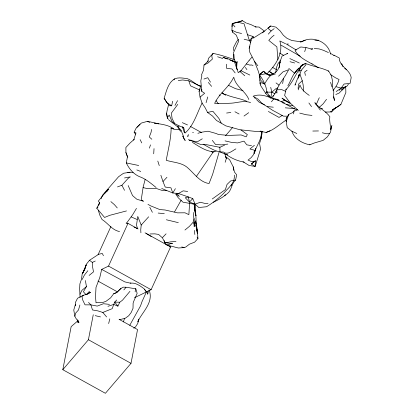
<?xml version="1.0" encoding="UTF-8"?>
<svg xmlns="http://www.w3.org/2000/svg" width="414" height="414" viewBox="0 0 414 414"><rect width="100%" height="100%" fill="white"/><g stroke="black" fill="none" stroke-linecap="round" stroke-linejoin="round"><path stroke-width="0.62" d="M75.338 305.77L75.348 302.587L77.553 298.251L83.39 295.239L85.755 294.623L90.557 292.32L86.749 294.577M300.331 68.481L300.398 66.809L300.994 66.012L305.216 63.254C312.834 66.514 321.186 67.554 328.664 71.099L331.293 75.498L332.535 80.87L332.421 87.126L333.819 91.779L333.606 95.794L334.496 100.504L333.508 96.752M286.395 119.91C279.667 124.19 273.913 130.12 266.026 132.464L260.054 131.16L261.446 131.316L255.433 131.388L239.97 129.768L225.868 125.872L216.475 120.458L212.511 116.023L207.569 112.453L205.209 107.847L202.063 103.107L200.05 97.145L204.635 93.259L201.727 91.282L201.82 89.372M249.166 60.33L240.622 71.229L238.216 72.652L236.699 67.435L236.549 64.16L233.936 58.695L233.589 52.459L238.712 41.1L236.296 35.18L232.585 32.194L231.912 30.191L232.259 23.582L242.438 20.7L246.061 22.936M262.362 131.481L261.136 138.545L259.552 143.451L260.566 149.066L255.164 166.444L251.365 164.032L254.305 161.377L255.474 160.798L255.164 166.444L249.057 165.455L242.992 161.698M153.708 153.791L154.029 148.621M236.699 67.435L237.077 61.52L236.549 64.16M182.797 136.377L182.822 136.015L183.894 138.674L185.208 140.506L183.262 137.075L183.185 135.513L181.001 130.27L177.347 126.063L178.087 126.498L179.071 126.001M80.068 297.5L79.648 288.62L79.886 283.932L81.517 279.103L82.189 273.887L84.725 269.343L86.195 264.872L82.505 273.654L84.725 269.343L86.324 264.287L89.507 260.282L98.641 254.294L102.274 253.44L103.422 255.697M147.876 292.331L147.72 294.194L148.181 290.752M330.6 129.846C330.807 125.437 329.12 121.116 329.813 116.655C325.802 111.05 319.085 108.194 314.842 102.698L320.348 110.155M98.625 205.323L98.734 204.164M208.366 60.842L204.014 65.024L203.533 70.142L201.318 75.27M259.795 76.036L259.438 79.85L259.697 81.273L260.504 81.056M136.216 228.057L137.562 228.668L136.511 225.18L137.764 216.439L141.2 225.045L140.739 229.842L140.91 232.792M298.106 88.41L298.52 84.187L302.251 80.735L299.917 74.137L301.278 70.24L306.091 64.651L305.216 63.254M231.959 26.641L232.259 23.582L238.097 22.273L242.438 20.7M298.944 72.326L299.172 70.256L300.994 66.012M279.119 67.839L280.107 60.522M234.355 175.143C234.888 183.795 228.373 187.521 223.627 193.385C218.463 198.466 212.703 202.979 206.514 206.746L198.787 207.512L195.066 204.164L189.421 202.068L185.281 197.763L188.313 196.935L192.789 198.606L195.066 204.164L200.314 202.249L204.806 203.388L208.061 203.279M195.511 204.206C195.129 210.949 196.407 217.748 196.029 224.538L195.594 220.843L197.266 229.511L197.954 238.531L194.596 242.174L189.498 244.151L185.803 247.003L184.121 247.613L178.346 247.996L167.204 245.109M279.341 66.1L279.911 62.017L282.048 56.107L287.777 53.302M279.46 66.488L279.688 64.848M279.916 63.213L279.911 62.017M180.949 130.586L181.001 130.27M282.633 83.597L283.512 78.324M168.565 104.116C168.006 109.063 164.922 114.041 167.939 118.813L166.516 113.084M193.861 212.351C192.748 217.065 195.336 221.832 194.213 226.665L193.943 223.187M270.72 87.344L271.796 92.182L270.751 98.04L266.87 92.131C266.399 85.864 263.154 79.798 259.392 74.825L263.583 71.203L268.458 74.955L270.616 75.441L275.45 73.904M156.109 187.49C151.457 183.785 146.825 179.769 141.36 177.373C134.426 175.153 129.328 169.373 126.311 162.93L127.429 156.88L125.918 152.564L125.892 147.472L130.125 142.944L134.296 139.275M135.13 291.839L135.694 288.506C131.429 288.579 127.486 286.907 123.227 287.176C119.501 288.63 117.804 292.812 113.71 293.717L110.636 297.832L106.015 301.309L102.941 302.411L97.088 302.448L96.022 302.836L95.52 296.833L95.996 287.414L99.795 277.525L101.694 269.395L124.847 281.893L130.451 283.202C135.683 282.332 140.196 285.903 144.15 288.806L146.406 291.974L142.049 301.573L140.543 305.853L129.748 325.316M331.702 126.13L330.569 132.019L327.443 136.832L323.101 140.393L314.21 143.011L309.729 144.812C302.256 143.291 294.338 138.954 291.927 131.274L287.233 127.693L286.214 121.612L286.198 118.621L288.713 114.461L292.626 112.603L294.188 110.802L296.978 110.621M119.056 319.318L137.552 329.565L131.005 363.342L105.399 393.3L62.809 369.697L71.156 326.625L77.956 320.721M62.809 369.697L88.415 339.739L93.264 314.718M275.708 72.678L276.5 67.353L278.322 63.026M259.826 76.259L258.176 70.846L254.444 61.298L249.818 52.355L249.187 48.247L251.51 38.564L254.776 37.198L264.106 31.35M213.36 202.311C218.835 199.553 224.279 196.603 228.735 192.319C231.835 188.577 231.835 183.247 235.602 180.018L236.684 174.811L234.495 172.105L233.248 166.904L229.672 159.82L225.335 156.342L226.354 158.464L225.175 162.267M151.643 129.416L150.986 132.568L149.278 136.956L151.84 139.259M201.892 75.633L200.795 80.865L201.727 91.282M200.526 86.391C195.47 84.653 192.174 80.212 187.097 78.588C182.962 78.174 178.594 77.107 174.63 78.862C167.929 82.883 166.418 91.308 164.135 98.19L166.092 101.59L169.497 105.705L171.644 105.818L172.648 101.244M207.709 61.909L208.501 58.333L213.055 53.401C220.336 54.845 227.545 57.168 234.536 59.802M83.188 272.645L83.747 270.171M293.464 113.922L294.188 110.802M108.644 323.562L109.808 318.847M78.458 321.29L78.991 322.382L75.695 317.983L74.851 316.265L75.627 313.17L78.5 309.962L79.907 304.989M286.167 89.031L284.63 95.427L290.478 103.314L298.277 110.419M219.094 152.192L212.641 174.299L209.049 183.557C199.988 182.103 194.808 174.232 188.489 168.514C182.522 162.459 173.782 162.671 166.226 160.29C168.131 149.708 170.972 139.125 171.137 128.361L170.847 128.066L174.03 129.266L179.836 129.587M138.876 319.142L137.743 323.474L135.331 327.22L133.727 328.136M133.686 140.134L136.004 132.878L134.146 132.154L136.035 128.33L139.999 124.324M255.728 148.29L254.346 153.408C256.007 145.795 262.274 139.295 261.27 131.191M279.735 64.625C279.041 70.271 274.254 74.95 268.458 74.955M330.646 129.644L331.924 125.307M98.972 204.863L99.577 202.7L98.356 201.075L104.509 193.566L108.458 189.41L104.509 193.566M145.21 179.246L143.187 186.926L141.2 200.014L143.456 201.23L136.843 199.243L132.532 195.584L128.185 185.56M206.089 102.677L207.74 96.974M75.467 304.223L73.77 310.014L74.851 316.265M138.136 321.212L138.654 319.458M200.05 97.145L199.082 91.416L200.873 85.419M194.156 218.649L193.027 222.349L189.441 226.339L184.96 230.029M304.683 51.657L305.946 47.703M286.214 121.612L288.713 114.461M149.407 148.14L150.499 144.859M123.372 321.926L124.614 318.273M231.1 185.767L231.498 184.628M199.082 91.416L200.065 88.777M286.467 118.249L286.736 117.566M101.094 198.772L102.522 195.165L118.595 176.706L123.532 173.264L130.105 172.208L133.08 172.348M188.411 134.519L187.413 136.579L188.494 135.833M262.057 131.233L261.405 132.811L261.871 131.678M266.771 74.008C275.3 65.666 283.833 53.313 279.838 40.96L285.562 43.744M249.187 48.247L249.89 46.601M298.142 78.272L299.917 74.137L297.552 78.603L294.98 85.165L295.524 84.125M325.326 112.059L331.516 111.94L332.566 109.674L337.648 106.796L340.898 104.416L345.861 92.539L345.706 86.391L346.596 86.609L348.407 84.192M270.259 97L270.751 98.04L273.219 96.167L274.901 93.709L279.005 85.149L285.256 75.757L288.734 69.687L283.01 71.855L278.565 76.233M98.056 254.708L110.874 226.593M101.637 269.421L108.525 266.093L127.998 223.369L138.085 228.958M134.478 297.738L151.11 289.696L170.589 246.972L145.04 232.813M107.961 306.303L113.741 304.44L117.912 306.137L119.775 302.236L122.43 300.259L129.934 291.347M202.141 102.962C196.971 113.198 193.897 125.313 185.042 133.085L183.718 127.631L179.05 125.851L174.682 123.584L172.115 121.685L169.243 115.056L167.572 117.333M298.215 89.864L299.969 85.01C301.511 89.786 305.351 92.627 309.253 95.401M80.057 294.199L81.956 290.317L86.428 286.586L85.403 280.532M126.487 210.928L109.829 215.301L104.587 217.453L96.772 208.237L99.577 202.7M82.163 279.45L84.384 275.139L87.809 270.73M287.875 85.807C291.601 79.576 293.5 71.425 300.114 67.529M174.962 105.425L177.559 100.659M213.055 53.401L211.771 55.73L212.341 59.124L208.061 62.985L204.014 65.024M319.349 97.735L318.495 99.246A45.043 40.893 -13.6 0 1 316.042 104.758M136.475 208.377L132.651 214.783L126.544 223.167M174.527 211.911L181.177 200.153M107.205 191.123L107.79 190.109M86.428 286.586L83.411 291.782L85.807 294.452M137.671 321.818C142.525 311.545 153.863 302.582 149.154 290.007M175.396 188.665L172.793 192.996L161.657 188.453M259.216 75.084L265.529 73.764L270.616 75.441L267.635 78.986L264.494 83.985L260.955 80.523L259.216 75.084L263.583 71.203L265.529 73.764M326.527 99.319L323.137 103.842L319.22 107.366M196.402 176.431L212.77 152.642L214.131 151.648M173.901 79.902L174.63 78.862M177.792 104.364L171.386 113.084L172.095 118.559L174.682 123.584M333.027 90.573C335.614 87.271 338.041 83.623 339.045 79.504L335.537 77.796L330.755 74.737M286.959 53.918L287.399 53.334M238.397 39.335L236.492 41.757L233.543 47.496L233.713 50.606M297.749 69.195L295.234 72.388L298.975 68.062M271.418 101.808L273.597 99.07L278.731 100.266M269.881 96.881L268.194 96.141L265.638 93.295L267.18 91.406M123.848 289.904L125.923 287.451M225.506 135.787L232.642 127.44M249.176 60.32L251.986 57.116M120.96 288.398L116.691 292.641L113.71 293.717M268.313 34.129L271.118 30.978L274.177 28.638M148.662 216.801L141.2 225.045M86.614 294.452L89.46 291.306M117.478 186.921L121.892 185.27L128.097 178.398L130.348 176.881L124.516 177.948M244.151 39.232L249.368 40.556L253.12 36.52L253.854 38.14M300.968 66.307L302.106 65.081L304.373 64.258M192.789 198.606L189.421 202.068L188.313 196.935L178.501 193.529L172.793 192.996L170.941 187.832L165.222 187.066L162.987 181.523L166.946 177.306M162.635 237.429L166.086 233.827M116.753 299.99L114.668 302.091L112.168 308.689L102.817 312.451L97.87 310.883L92.488 309.962L90.894 304.87L88.498 302.432M96.772 208.237L98.077 206.922M130.451 283.202L130.886 282.767M344.334 87.758L339.18 93.031L335.806 94.532M285.815 89.843C292.475 82.924 295.917 73.764 301.211 66.08M340.898 104.416L335.775 107.837L331.516 111.94L330.491 111.589M339.19 90.345L340.318 89.269M136.863 127.274L141.309 123.087L147.539 121.302L158.65 123.838L154.525 123.134C161.149 124.164 168.26 124.847 173.854 128.868M342.181 88.104L345.514 86.769L342.047 90.04L341.395 89.046M83.39 295.239L81.972 296.543L82.722 300.015L85.03 304.844L90.894 304.87L97.233 306.096L103.438 303.731L109.446 304.362M266.611 29.254L262.414 32.861M267.558 28.431L270.74 25.989L275.879 27.117L280.107 30.9L283.362 35.268L286.964 38.311L291.808 40.5L301.423 41.876C312.021 35.174 328.012 41.498 330.512 53.903M266.87 92.131L271.796 92.182L275.869 88.725L277.758 87.871M254.382 145.293L249.932 149.019L254.475 150.225L253.704 154.422L251.169 157.594L248.027 160.114L251.231 161.45L254.305 161.377M274.089 35.206L271.548 37.276L268.779 40.396L276.883 46.87L277.887 59.512M89.119 275.429L93.502 271.874L92.586 266.952L92.317 262.419L89.507 260.282M270.74 25.989L267.889 28.235L271.118 30.978M251.365 164.032L255.474 160.798M307.1 70.251L304.668 72.067L305.403 75.436M244.022 116.049L248.679 112.701M309.729 144.812L310.003 144.621M212.273 198.963L225.392 189.576L227.038 184.442L230.634 180.944L235.602 180.018M336.199 91.525L341.157 88.135L344.086 84.006L350.058 83.405L351.191 77.63C349.985 69.329 339.376 66.763 339.252 57.965L333.891 55.119M282.281 115.418L279.031 117.431L268.375 111.469M235.887 148.88C232.316 150.774 227.302 155.524 223.358 151.99C215.911 152.388 209.458 147.508 203.124 144.201M202.265 138.799L197.255 141.867L190.989 140.512M178.501 193.529L183.133 190.854L187.666 191.454M332.566 109.674L335.775 107.837M276.024 99.22L281.499 101.808L284.578 100.095M345.514 86.769L343.858 87.639L341.157 88.135L336.173 86.723M268.194 96.141L269.317 95.587M92.317 262.419L95.261 261.037M224.559 195.336L225.723 194.834M266.026 132.464L270.042 130.772M119.703 319.675L125.292 318.231L128.728 315.737L131.197 312.466L133.029 308.29L133.111 303.234L133.536 301.79L137.143 293.397L135.864 288.832M203.957 79.027L207.756 77.697L210.488 82.184M300.155 42.068L305.294 40.334M197.892 133.308L201.716 132.18L208.035 131.207L216.201 133.525L218.452 134.519L228.756 135.409L241.098 134.954L246.164 136.858L247.344 134.591L240.948 129.898M189.157 140.553L190.885 140.113M207.569 112.453L212.848 111.247L218.882 118.388L221.211 123.02M192.624 132.439L193.441 132.397M127.678 172.721L130.105 172.208M224.548 145.169L219.85 147.337L206.622 144.688L200.764 144.527L188.437 139.57M227.829 144.082L221.656 144.884L215.554 144.533L212.304 140.356M226.608 113.038L230.836 112.494M178.258 80.518L182.677 79.969L188.815 80.828L194.994 83.514M278.539 62.83L280.314 62.617M310.986 49.054L312.798 48.836L311.887 49.209L306.608 47.662L300.792 46.968L295.658 49.959L295.073 50.668C300.15 59.259 310.547 62.338 318.392 67.792M314.894 40.639L318.702 40.189M320.783 108.747L322.599 108.566M302.106 65.081L303.151 65.003M175.981 241.533L170.739 241.823L165.6 242.842L164.751 242.278L162.402 237.827L158.578 234.407L154.8 233.853L149.946 233.967M329.689 133.618L326.563 133.774L322.304 132.785M288.434 44.039L286.4 44.081L296.274 50.032M312.803 131.047L318.475 130.948M299.172 70.256L301.278 70.24M287.746 116.21L283.373 116.143L272.65 110.315L261.772 103.169L258.093 99.174L253.114 96.229C260.018 93.502 267.175 96.1 273.597 99.07M119.775 302.236L114.668 302.091L117.912 306.137M330.388 53.898L331.578 53.934L334.165 55.693M282.612 102.853L284.496 102.915M166.77 190.543L161.993 190.388L156.87 188.655L147.529 188.649L143.109 187.609M255.231 26.879L259.071 27.055L264.199 30.952M297.335 109.467L295.461 109.379L281.499 101.808M216.129 151.674C207.098 152.409 199.755 146.779 192.432 142.406M314.242 48.573L319.003 48.878L323.375 50.285L328.426 52.552M294.825 108.597L285.303 107.831M158.179 213.07L164.296 213.619M267.387 106.558L273.307 107.195M311.965 115.413L306.127 114.735L299.715 113.094M253.042 65.407L250.729 64.838M166.433 242.847L168.907 243.173M169.528 243.251L172.534 243.525L170.998 243.241L168.503 244.772L166.63 244.953L165.393 243.805L164.342 241.874L164.249 240.529M238.097 22.273L244.048 23.784L249.368 40.556L251.153 40.805M126.079 223.099L127.998 223.369M169.305 246.796L170.589 246.972M328.131 71.022L328.664 71.099M195.113 204.356L182.993 202.187L178.279 197.82L175.738 194.088M251.495 145.707L246.765 144.817L243.981 141.138L237.589 142.918L231.348 142.344L225.061 140.889M138.695 165.496L126.311 162.93M286.602 104.447L292.574 105.73M244.151 162.153C237.522 160.958 231.198 158.288 225.878 154.127L227.452 154.888M178.325 222.66L166.345 219.762M95.215 315.659L100.514 316.912M241.59 33.508L236.492 32.292L231.912 30.191M290.038 61.722L294.67 62.99M250.589 102.61C244.41 100.193 237.729 102.739 231.493 103.174L220.874 103.629L214.618 103.376C219.104 93.704 228.419 87.633 233.222 78.205L233.775 77.206C235.654 86.624 245.564 91.106 248.85 99.531M181.746 246.946L184.121 247.613M278.912 100.033L271.568 97.616M246.309 63.963L250.341 65.272M119.548 231.571C111.987 230.081 108.132 223.275 102.035 219.503L99.919 215.415L98.268 210.198M247.608 34.76L253.12 36.52M220.548 152.228L227.27 154.805M183.718 127.631L182.807 127.326L184.054 131.962L184.789 132.47M242.977 90.599L235.53 88.668L228.45 85.294M246.62 23.132L251.107 24.685L256.059 27.086M200.79 86.371L194.244 83.271M217.614 56.754L222.83 58.586M227.571 59.098L222.908 57.36L228.217 58.85L233.361 61.365L229.894 59.994M224.88 94.128C231.892 97.575 239.846 98.123 246.894 101.368M311.84 63.803L312.182 63.932M136.832 169.926L140.708 171.468M137.034 219.477L131.176 216.9M264.939 84.006L259.888 82.298L260.432 85.253L265.638 93.295M299.301 63.006L289.841 58.56M236.399 62.462L232.482 60.718L234.045 61.691L234.935 63.14L236.736 68.507M285.758 91.38L281.867 89.688L276.764 89.776L276.976 93.031L275.626 91.794M134.064 227.105L135.766 227.85M182.341 122.653L187.49 124.924M291.927 131.274L296.822 133.494M164.751 242.278L165.812 242.764M271.796 92.182L274.901 93.709M199.719 89.998L190.497 85.848L188.815 80.828M240.591 70.525L249.833 75.043M264.479 104.908L259.06 102.098L256.406 99.479M276.526 69.63L272.376 67.316M234.935 111.764L239.09 114M147.539 121.302L149.718 122.472M279.419 52.961L283.73 55.414M290.059 103.371L284.858 100.566L281.981 98.118L284.78 99.934M300.217 56.252L280.971 45.095M289.872 102.807L285.065 100.105M190.523 126.487L201.587 132.615M108.525 266.093L151.11 289.696M97.973 281.075L117.586 291.948M88.415 339.739L131.005 363.342M147.964 204.356L150.618 205.841L159.871 209.593L165.026 209.986L177.539 212.858L184.996 212.801L188.862 214.643L189.612 202.958M268.821 71.317L273.364 73.966M146.106 233.403L151.198 236.529M221.914 92.834L225.697 95.23M254.144 97.585L255.655 98.548M222.282 93.046L224.197 94.32M171.644 105.818L167.152 102.812L164.135 98.19M294.84 73.402L288.801 68.403M236.389 68.879L237.357 69.578M239.778 71.337L244.741 75.762M344.722 68.284L346.694 69.738M276.04 82.924L279.005 85.149M176.126 194.078L179.35 196.505L176.835 193.162M219.161 94.863L220.165 95.639M168.384 119.568L177.596 126.787L180.509 131.424M110.869 201.613L114.383 204.63L117.265 207.931M269.286 71.079L272.076 73.604M259.971 83.323L260.81 84.14M211.601 151.389L212.77 152.642M208.33 82.469L211.642 86.381M102.817 312.451L106.61 316.933M232.259 23.582L234.95 26.91M235.173 72.916L231.969 68.952L226.634 68.398L226.603 64.217M216.077 100.659L218.266 103.681M182.558 126.731L183.35 127.74M254.444 61.298L257.85 65.769M308.891 102.982L311.519 106.621M144.724 289.567L146.365 291.834M245.367 67.451L246.93 69.671M134.146 132.154L135.445 134.167M249.368 40.556L250.641 42.59M197.126 237.056L197.954 238.531M121.892 185.27L124.531 190.331M149.801 207.31L152.378 212.32M140.139 139.663L141.754 142.908M341.674 63.554L343.02 66.675M125.918 152.564L127.786 157.18M224.662 153.599L226.354 158.464M160.865 175.272L162.987 181.523M157.786 161.062L159.271 165.621M330.563 82.35L331.956 86.831M77.418 319.81L78.339 322.796L77.961 320.307M196.702 228.745L195.879 225.138L197.39 233.418L196.702 228.745L197.152 230.764M302.251 80.735L303.157 85.01L303.653 91.163M194.834 210.281L195.946 215.803L194.326 206.917L195.279 212.444M194.099 204.081L194.813 208.144L194.207 204.687M194.011 222.66L194.311 224.424L193.912 222.044M194.326 230.412L194.844 234.484M232.378 30.341L232.585 32.194M233.248 166.904L233.631 170.392M182.652 127.165L182.734 128.107M273.168 95.494L273.219 96.167M261.053 136.708L261.136 138.545M219.834 147.063L220.031 151.99M77.63 320.4L77.666 322.33M233.92 54.343L233.936 58.695M298.96 74.83L298.484 75.695L298.96 74.83"/></g></svg>
